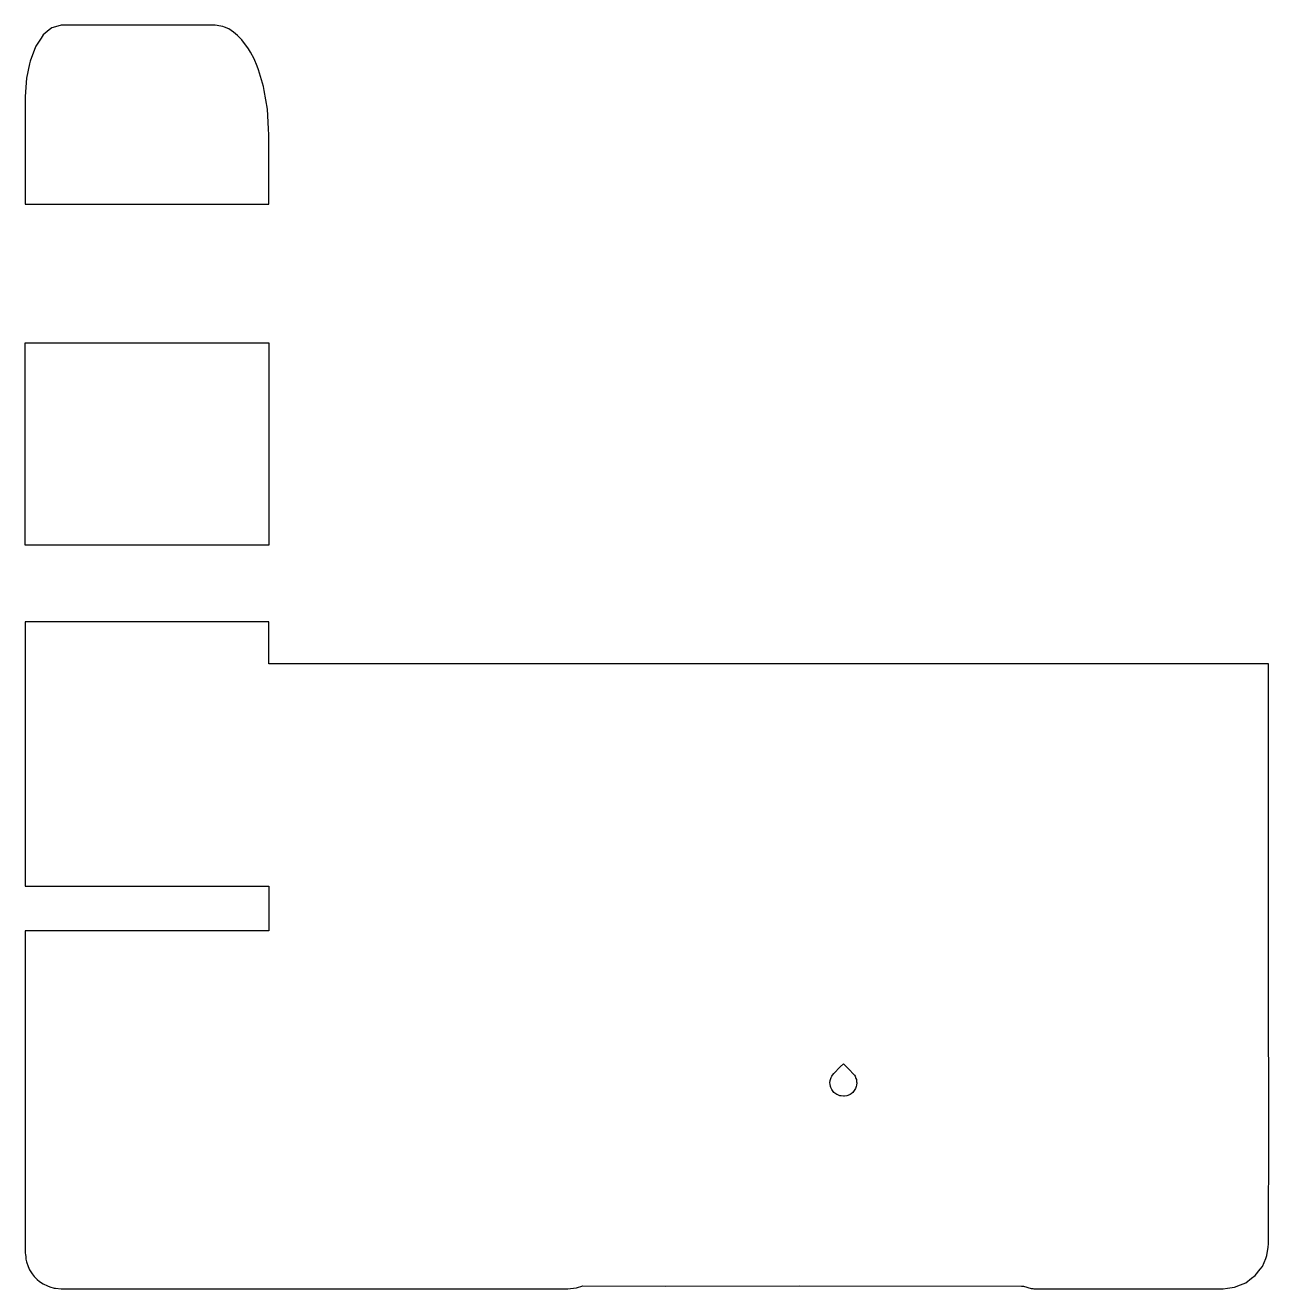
# Model space of a CAD drawing. Header units: metres. Extents: x 2.4 to 71.9, y -16 to 54.6.
import ezdxf

# ---------------------------------------------------------------- set-up
doc = ezdxf.new("R2010")
doc.units = ezdxf.units.M

msp = doc.modelspace()

# ---------------------------------------------------------------- linework, layer by layer
for p, q in [((3.882, 54.453), (3.729, 54.326)), ((4.227, 54.544), (3.882, 54.453)), ((4.4, 54.59), (4.227, 54.544)), ((11.544, 54.59), (4.4, 54.59)), ((13, 54.59), (11.544, 54.59)), ((13.326, 54.547), (13, 54.59)), ((13.437, 54.522), (13.326, 54.547)), ((13.536, 54.48), (13.437, 54.522)), ((13.78, 54.383), (13.536, 54.48)), ((14.03, 54.212), (13.78, 54.383)), ((3.284, 53.875), (2.986, 53.418)), ((3.4, 54.054), (3.284, 53.875)), ((3.729, 54.326), (3.4, 54.054)), ((14.264, 54.019), (14.03, 54.212)), ((14.506, 53.779), (14.264, 54.019)), ((14.864, 53.269), (14.506, 53.779)), ((2.913, 53.229), (2.668, 52.59)), ((2.986, 53.418), (2.913, 53.229)), ((14.985, 53.086), (14.864, 53.269)), ((14.989, 53.078), (14.985, 53.086)), ((15.179, 52.712), (14.989, 53.078)), ((2.635, 52.431), (2.468, 51.625)), ((2.668, 52.59), (2.635, 52.431)), ((15.349, 52.308), (15.179, 52.712)), ((15.431, 52.096), (15.349, 52.308)), ((2.468, 51.625), (2.401, 50.607)), ((15.707, 51.168), (15.431, 52.096)), ((15.752, 50.953), (15.707, 51.168)), ((15.926, 49.907), (15.752, 50.953)), ((2.401, 50.607), (2.4, 50.59)), ((2.4, 50.59), (2.4, 50.49)), ((2.4, 50.49), (2.4, 50.384)), ((2.4, 50.384), (2.4, 49.433)), ((2.4, 49.433), (2.4, 48.859)), ((15.985, 48.811), (15.926, 49.907)), ((2.4, 48.859), (2.4, 45.722)), ((15.995, 48.679), (15.985, 48.811)), ((16, 48.59), (15.995, 48.679)), ((16, 48.013), (16, 48.59)), ((16, 47.544), (16, 48.013)), ((16, 45.589), (16, 47.544)), ((2.4, 45.722), (2.4, 45.444)), ((2.4, 45.444), (2.4, 45.315)), ((2.4, 45.315), (2.4, 45.251)), ((2.4, 45.251), (2.4, 44.59)), ((16, 45.089), (16, 45.589)), ((2.4, 44.59), (13.169, 44.59)), ((13.169, 44.59), (16, 44.59)), ((16, 44.894), (16, 45.089)), ((16, 45.089), (16, 45.089)), ((16, 44.722), (16, 44.894)), ((16, 44.59), (16, 44.722)), ((2.4, 36.252), (2.4, 36.855)), ((2.4, 36.855), (4.26, 36.855)), ((4.26, 36.855), (16, 36.855)), ((16, 36.855), (16, 36.252)), ((2.4, 35.929), (2.4, 36.252)), ((16, 36.252), (16, 35.929)), ((2.4, 32.328), (2.4, 35.929)), ((16, 35.929), (16, 29.927)), ((2.4, 29.927), (2.4, 32.328)), ((2.4, 27.968), (2.4, 29.927)), ((16, 29.927), (16, 25.537)), ((16, 29.927), (16, 29.927)), ((2.4, 25.537), (2.4, 27.968)), ((9.106, 25.537), (2.4, 25.537)), ((16, 25.537), (9.106, 25.537)), ((9.294, 21.267), (2.4, 21.267)), ((2.4, 21.267), (2.4, 17.098)), ((16, 21.267), (9.294, 21.267)), ((16, 20.472), (16, 21.267)), ((16, 19.475), (16, 20.472)), ((16, 19.039), (16, 19.475)), ((16, 18.916), (16, 19.039)), ((27.407, 18.916), (16, 18.916)), ((16, 18.916), (16, 18.916)), ((31.327, 18.916), (27.407, 18.916)), ((35.736, 18.916), (31.327, 18.916)), ((44.34, 18.916), (35.736, 18.916)), ((59.383, 18.916), (44.34, 18.916)), ((69.204, 18.916), (59.383, 18.916)), ((71.856, 18.916), (69.204, 18.916)), ((71.856, 8.222), (71.856, 18.916)), ((2.4, 17.098), (2.4, 13.792)), ((2.4, 13.792), (2.4, 13.479)), ((2.4, 13.479), (2.4, 13.11)), ((2.4, 13.11), (2.4, 12.726)), ((2.4, 12.726), (2.4, 12.377)), ((2.4, 12.377), (2.4, 9.969)), ((2.4, 9.969), (2.4, 9.694)), ((2.4, 9.694), (2.4, 9.455)), ((2.4, 9.455), (2.4, 9.274)), ((2.4, 9.274), (2.4, 9.154)), ((2.4, 9.154), (2.4, 6.484)), ((71.848, 1.245), (71.856, 8.222)), ((2.4, 6.484), (9.106, 6.484)), ((9.106, 6.484), (16, 6.484)), ((16, 6.484), (16, 4.349)), ((16, 4.349), (16, 4.26)), ((16, 4.26), (16, 4)), ((12.95, 4), (2.4, 4)), ((2.4, 4), (2.4, -3.728)), ((16, 4), (12.95, 4)), ((71.85, 0.829), (71.848, 1.245)), ((71.86, -6.933), (71.85, 0.829)), ((47.922, -3.607), (48.1, -3.426)), ((48.1, -3.426), (48.458, -3.791)), ((2.4, -3.728), (2.4, -11.862)), ((47.374, -4.31), (47.422, -4.19)), ((47.422, -4.19), (47.447, -4.129)), ((47.447, -4.129), (47.486, -4.076)), ((47.486, -4.076), (47.564, -3.973)), ((47.564, -3.973), (47.922, -3.607)), ((48.458, -3.791), (48.636, -3.973)), ((48.636, -3.973), (48.714, -4.076)), ((48.714, -4.076), (48.753, -4.129)), ((48.753, -4.129), (48.801, -4.249)), ((47.35, -4.503), (47.366, -4.375)), ((47.359, -4.568), (47.35, -4.503)), ((47.377, -4.696), (47.359, -4.568)), ((47.366, -4.375), (47.374, -4.31)), ((47.402, -4.757), (47.377, -4.696)), ((47.452, -4.876), (47.402, -4.757)), ((47.492, -4.928), (47.452, -4.876)), ((47.572, -5.03), (47.492, -4.928)), ((48.748, -4.876), (48.669, -4.978)), ((48.773, -4.815), (48.748, -4.876)), ((48.823, -4.696), (48.773, -4.815)), ((48.773, -4.815), (48.773, -4.815)), ((48.801, -4.249), (48.826, -4.31)), ((48.832, -4.631), (48.823, -4.696)), ((48.826, -4.31), (48.842, -4.438)), ((48.85, -4.503), (48.832, -4.631)), ((48.842, -4.438), (48.85, -4.503)), ((47.624, -5.07), (47.572, -5.03)), ((47.727, -5.148), (47.624, -5.07)), ((47.787, -5.173), (47.727, -5.148)), ((47.907, -5.222), (47.787, -5.173)), ((47.972, -5.231), (47.907, -5.222)), ((48.1, -5.248), (47.972, -5.231)), ((48.165, -5.239), (48.1, -5.248)), ((48.293, -5.222), (48.165, -5.239)), ((48.354, -5.197), (48.293, -5.222)), ((48.473, -5.148), (48.354, -5.197)), ((48.526, -5.108), (48.473, -5.148)), ((48.628, -5.03), (48.526, -5.108)), ((48.669, -4.978), (48.628, -5.03)), ((71.856, -13.5), (71.86, -6.933)), ((2.4, -11.862), (2.4, -11.966)), ((2.4, -11.966), (2.4, -12.403)), ((2.4, -12.403), (2.4, -13.994)), ((2.4, -13.994), (2.4, -14)), ((2.4, -14), (2.414, -14.103)), ((2.414, -14.103), (2.427, -14.205)), ((71.758, -14.147), (71.835, -13.686)), ((71.835, -13.686), (71.856, -13.5)), ((2.427, -14.205), (2.436, -14.347)), ((2.436, -14.347), (2.461, -14.488)), ((2.461, -14.488), (2.558, -14.754)), ((2.558, -14.754), (2.633, -14.935)), ((71.38, -14.909), (71.504, -14.75)), ((71.504, -14.75), (71.691, -14.305)), ((71.691, -14.305), (71.758, -14.147)), ((2.633, -14.935), (2.776, -15.159)), ((2.776, -15.159), (2.89, -15.308)), ((2.89, -15.308), (3.061, -15.484)), ((3.061, -15.484), (3.202, -15.592)), ((70.572, -15.665), (70.899, -15.418)), ((70.899, -15.418), (71.099, -15.268)), ((71.099, -15.268), (71.38, -14.909)), ((3.202, -15.592), (3.402, -15.733)), ((3.402, -15.733), (3.635, -15.841)), ((3.635, -15.841), (3.774, -15.898)), ((3.774, -15.898), (4.02, -15.962)), ((4.02, -15.962), (4.093, -15.974)), ((4.093, -15.974), (4.4, -16)), ((4.4, -16), (6.857, -16)), ((6.857, -16), (26.426, -16)), ((26.426, -16), (32.11, -16)), ((32.11, -16), (32.637, -16)), ((32.637, -16), (32.7, -16)), ((32.7, -16), (33.182, -15.953)), ((33.182, -15.953), (33.194, -15.951)), ((33.194, -15.951), (33.541, -15.845)), ((33.541, -15.845), (38.147, -15.849)), ((38.147, -15.849), (45.658, -15.835)), ((45.658, -15.835), (58.055, -15.854)), ((58.055, -15.854), (58.155, -15.854)), ((58.155, -15.854), (58.158, -15.856)), ((58.158, -15.856), (58.158, -15.856)), ((58.158, -15.856), (58.599, -15.985)), ((58.599, -15.985), (58.658, -15.992)), ((58.658, -15.992), (58.667, -15.993)), ((58.667, -15.993), (58.676, -15.995)), ((58.676, -15.995), (58.677, -15.995)), ((58.677, -15.995), (58.678, -15.995)), ((58.678, -15.995), (58.738, -15.999)), ((58.738, -15.999), (58.739, -15.999)), ((58.739, -15.999), (58.8, -16)), ((58.8, -16), (60.623, -16)), ((60.623, -16), (69.275, -16)), ((69.275, -16), (69.306, -16)), ((69.306, -16), (69.559, -15.967)), ((69.559, -15.967), (69.957, -15.915)), ((69.957, -15.915), (70.274, -15.786)), ((70.274, -15.786), (70.572, -15.665))]:
    msp.add_line(p, q)

doc.saveas('drawing.dxf')
